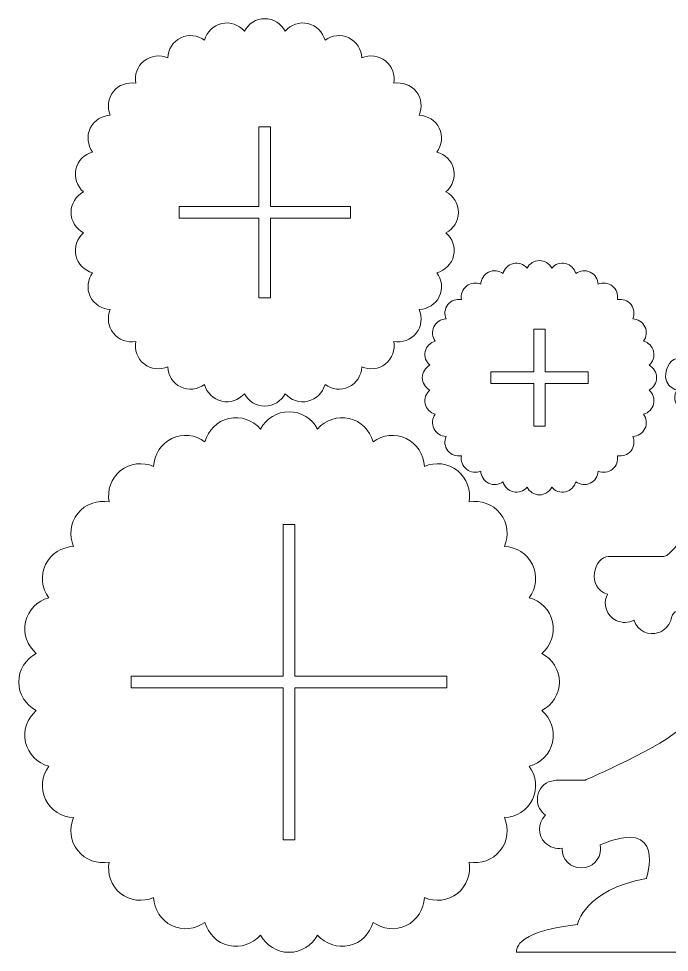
# Model space of a CAD drawing. Header units: millimetres. Extents: x -352 to 355, y -259 to 259.
# Drawn here: x -352 to 9, y -259 to 259 of the extents above; entities that cross this region are included whole.
import ezdxf

# ---------------------------------------------------------------- set-up
doc = ezdxf.new("R2010")
doc.units = ezdxf.units.MM
doc.header["$MEASUREMENT"] = 0
doc.layers.add('Camada 1', color=7, linetype='Continuous')

msp = doc.modelspace()

# ---------------------------------------------------------------- linework, layer by layer
at = {"layer": 'Camada 1', "color": 250, "lineweight": 9}
for points, knots in [([(-107.4883, 151.5594), (-107.4925, 156.4177), (-110.2891, 160.6561), (-114.4398, 162.9158), (-114.4398, 162.9158), (-110.8957, 166.0482), (-109.116, 170.8086), (-110.2015, 175.548), (-110.2015, 175.548), (-111.281, 180.2621), (-114.9219, 183.7615), (-119.4425, 185.0557), (-119.4425, 185.0557), (-116.7203, 188.8901), (-116.0622, 193.8968), (-118.1633, 198.2528), (-118.1633, 198.2528), (-120.2641, 202.6088), (-124.592, 205.2106), (-129.2874, 205.4671), (-129.2874, 205.4671), (-127.4861, 209.8108), (-127.9577, 214.8385), (-130.9748, 218.6181), (-130.9748, 218.6181), (-133.9919, 222.3978), (-138.7902, 223.972), (-143.425, 223.1775), (-143.425, 223.1775), (-142.6348, 227.8131), (-144.2125, 232.61), (-147.9945, 235.6239), (-147.9945, 235.6239), (-151.7766, 238.6379), (-156.8047, 239.1055), (-161.1468, 237.3003), (-161.1468, 237.3003), (-161.4072, 241.9955), (-164.0124, 246.3213), (-168.37, 248.4185), (-168.37, 248.4185), (-172.7275, 250.5158), (-177.7335, 249.8533), (-181.5653, 247.1277), (-181.5653, 247.1277), (-182.8635, 251.6474), (-186.3655, 255.2854), (-191.0803, 256.3609), (-191.0803, 256.3609), (-195.7952, 257.4365), (-200.5287, 255.6771), (-203.6583, 252.1674), (-203.6583, 252.1674), (-205.9291, 256.2852), (-210.1524, 259.0533), (-214.9883, 259.0533), (-214.9883, 259.0533), (-219.8242, 259.0533), (-224.0474, 256.2852), (-226.3182, 252.1674), (-226.3182, 252.1674), (-229.4479, 255.6771), (-234.1813, 257.4365), (-238.8962, 256.3609), (-238.8962, 256.3609), (-243.611, 255.2854), (-247.113, 251.6474), (-248.4112, 247.1277), (-248.4112, 247.1277), (-252.243, 249.8533), (-257.249, 250.5158), (-261.6066, 248.4185), (-261.6066, 248.4185), (-265.9642, 246.3213), (-268.5693, 241.9955), (-268.8298, 237.3003), (-268.8298, 237.3003), (-273.1718, 239.1055), (-278.1999, 238.6379), (-281.982, 235.6239), (-281.982, 235.6239), (-285.7641, 232.61), (-287.3418, 227.8131), (-286.5516, 223.1775), (-286.5516, 223.1775), (-291.1863, 223.972), (-295.9847, 222.3978), (-299.0017, 218.6181), (-299.0017, 218.6181), (-302.0188, 214.8385), (-302.4904, 209.8108), (-300.6892, 205.4671), (-300.6892, 205.4671), (-305.3845, 205.2106), (-309.7123, 202.6088), (-311.8133, 198.2528), (-311.8133, 198.2528), (-313.9143, 193.8968), (-313.2562, 188.8901), (-310.5341, 185.0557), (-310.5341, 185.0557), (-315.0546, 183.7615), (-318.6955, 180.2621), (-319.7751, 175.548), (-319.7751, 175.548), (-320.8604, 170.8086), (-319.0809, 166.0482), (-315.5367, 162.9158), (-315.5367, 162.9158), (-319.6875, 160.6561), (-322.484, 156.4177), (-322.4882, 151.5594), (-322.4882, 151.5594), (-322.4882, 151.5594), (-322.4881, 151.5473), (-322.4881, 151.5473), (-322.4881, 151.5473), (-322.4839, 146.689), (-319.6873, 142.4506), (-315.5366, 140.1908), (-315.5366, 140.1908), (-319.0807, 137.0585), (-320.8604, 132.298), (-319.7749, 127.5586), (-319.7749, 127.5586), (-318.6954, 122.8445), (-315.0545, 119.3452), (-310.5339, 118.0509), (-310.5339, 118.0509), (-313.2561, 114.2166), (-313.9142, 109.2099), (-311.8131, 104.8539), (-311.8131, 104.8539), (-309.7123, 100.4979), (-305.3844, 97.896), (-300.689, 97.6396), (-300.689, 97.6396), (-302.4903, 93.2959), (-302.0187, 88.2681), (-299.0016, 84.4886), (-299.0016, 84.4886), (-295.9845, 80.709), (-291.1862, 79.1347), (-286.5514, 79.9291), (-286.5514, 79.9291), (-287.3416, 75.2936), (-285.7639, 70.4967), (-281.9819, 67.4828), (-281.9819, 67.4828), (-278.1998, 64.4688), (-273.1717, 64.0012), (-268.8296, 65.8064), (-268.8296, 65.8064), (-268.5692, 61.1112), (-265.964, 56.7854), (-261.6064, 54.6882), (-261.6064, 54.6882), (-257.2489, 52.5909), (-252.2429, 53.2533), (-248.4111, 55.979), (-248.4111, 55.979), (-247.1129, 51.4593), (-243.6109, 47.8213), (-238.8961, 46.7458), (-238.8961, 46.7458), (-234.1812, 45.6702), (-229.4477, 47.4295), (-226.3181, 50.9393), (-226.3181, 50.9393), (-224.0473, 46.8215), (-219.824, 44.0534), (-214.9881, 44.0534), (-214.9881, 44.0534), (-210.1522, 44.0534), (-205.929, 46.8215), (-203.6582, 50.9393), (-203.6582, 50.9393), (-200.5285, 47.4295), (-195.7951, 45.6702), (-191.0802, 46.7458), (-191.0802, 46.7458), (-186.3654, 47.8213), (-182.8634, 51.4593), (-181.5652, 55.979), (-181.5652, 55.979), (-177.7334, 53.2533), (-172.7274, 52.5909), (-168.3698, 54.6882), (-168.3698, 54.6882), (-164.0122, 56.7854), (-161.4071, 61.1112), (-161.1466, 65.8064), (-161.1466, 65.8064), (-156.8046, 64.0012), (-151.7765, 64.4688), (-147.9944, 67.4828), (-147.9944, 67.4828), (-144.2123, 70.4967), (-142.6346, 75.2936), (-143.4248, 79.9291), (-143.4248, 79.9291), (-138.7901, 79.1347), (-133.9917, 80.709), (-130.9747, 84.4886), (-130.9747, 84.4886), (-127.9576, 88.2681), (-127.486, 93.2959), (-129.2872, 97.6396), (-129.2872, 97.6396), (-124.5919, 97.896), (-120.2641, 100.4979), (-118.1631, 104.8539), (-118.1631, 104.8539), (-116.0621, 109.2099), (-116.7202, 114.2166), (-119.4423, 118.0509), (-119.4423, 118.0509), (-114.9218, 119.3452), (-111.2809, 122.8445), (-110.2013, 127.5586), (-110.2013, 127.5586), (-109.116, 132.298), (-110.8955, 137.0585), (-114.4397, 140.1908), (-114.4397, 140.1908), (-110.2889, 142.4506), (-107.4924, 146.689), (-107.4882, 151.5473), (-107.4882, 151.5473), (-107.4882, 151.5473), (-107.4883, 151.5594), (-107.4883, 151.5594)], [0, 0, 0, 0, 0.01694915, 0.01694915, 0.01694915, 0.01694915, 0.03389831, 0.03389831, 0.03389831, 0.03389831, 0.05084746, 0.05084746, 0.05084746, 0.05084746, 0.06779661, 0.06779661, 0.06779661, 0.06779661, 0.08474576, 0.08474576, 0.08474576, 0.08474576, 0.10169492, 0.10169492, 0.10169492, 0.10169492, 0.11864407, 0.11864407, 0.11864407, 0.11864407, 0.13559322, 0.13559322, 0.13559322, 0.13559322, 0.15254237, 0.15254237, 0.15254237, 0.15254237, 0.16949153, 0.16949153, 0.16949153, 0.16949153, 0.18644068, 0.18644068, 0.18644068, 0.18644068, 0.20338983, 0.20338983, 0.20338983, 0.20338983, 0.22033898, 0.22033898, 0.22033898, 0.22033898, 0.23728814, 0.23728814, 0.23728814, 0.23728814, 0.25423729, 0.25423729, 0.25423729, 0.25423729, 0.27118644, 0.27118644, 0.27118644, 0.27118644, 0.28813559, 0.28813559, 0.28813559, 0.28813559, 0.30508475, 0.30508475, 0.30508475, 0.30508475, 0.3220339, 0.3220339, 0.3220339, 0.3220339, 0.33898305, 0.33898305, 0.33898305, 0.33898305, 0.3559322, 0.3559322, 0.3559322, 0.3559322, 0.37288136, 0.37288136, 0.37288136, 0.37288136, 0.38983051, 0.38983051, 0.38983051, 0.38983051, 0.40677966, 0.40677966, 0.40677966, 0.40677966, 0.42372881, 0.42372881, 0.42372881, 0.42372881, 0.44067797, 0.44067797, 0.44067797, 0.44067797, 0.45762712, 0.45762712, 0.45762712, 0.45762712, 0.47457627, 0.47457627, 0.47457627, 0.47457627, 0.49152542, 0.49152542, 0.49152542, 0.49152542, 0.50847458, 0.50847458, 0.50847458, 0.50847458, 0.52542373, 0.52542373, 0.52542373, 0.52542373, 0.54237288, 0.54237288, 0.54237288, 0.54237288, 0.55932203, 0.55932203, 0.55932203, 0.55932203, 0.57627119, 0.57627119, 0.57627119, 0.57627119, 0.59322034, 0.59322034, 0.59322034, 0.59322034, 0.61016949, 0.61016949, 0.61016949, 0.61016949, 0.62711864, 0.62711864, 0.62711864, 0.62711864, 0.6440678, 0.6440678, 0.6440678, 0.6440678, 0.66101695, 0.66101695, 0.66101695, 0.66101695, 0.6779661, 0.6779661, 0.6779661, 0.6779661, 0.69491525, 0.69491525, 0.69491525, 0.69491525, 0.71186441, 0.71186441, 0.71186441, 0.71186441, 0.72881356, 0.72881356, 0.72881356, 0.72881356, 0.74576271, 0.74576271, 0.74576271, 0.74576271, 0.76271186, 0.76271186, 0.76271186, 0.76271186, 0.77966102, 0.77966102, 0.77966102, 0.77966102, 0.79661017, 0.79661017, 0.79661017, 0.79661017, 0.81355932, 0.81355932, 0.81355932, 0.81355932, 0.83050847, 0.83050847, 0.83050847, 0.83050847, 0.84745763, 0.84745763, 0.84745763, 0.84745763, 0.86440678, 0.86440678, 0.86440678, 0.86440678, 0.88135593, 0.88135593, 0.88135593, 0.88135593, 0.89830508, 0.89830508, 0.89830508, 0.89830508, 0.91525424, 0.91525424, 0.91525424, 0.91525424, 0.93220339, 0.93220339, 0.93220339, 0.93220339, 0.94915254, 0.94915254, 0.94915254, 0.94915254, 0.96610169, 0.96610169, 0.96610169, 0.96610169, 1, 1, 1, 1]), ([(-262.4882, 154.7536), (-262.4882, 154.7536), (-218.1882, 154.7536), (-218.1882, 154.7536), (-218.1882, 154.7536), (-218.1882, 154.7536), (-218.1882, 199.0561), (-218.1882, 199.0561), (-218.1882, 199.0561), (-218.1882, 199.0561), (-211.7882, 199.0561), (-211.7882, 199.0561), (-211.7882, 199.0561), (-211.7882, 199.0561), (-211.7882, 154.7536), (-211.7882, 154.7536), (-211.7882, 154.7536), (-211.7882, 154.7536), (-167.4882, 154.7536), (-167.4882, 154.7536), (-167.4882, 154.7536), (-167.4882, 154.7536), (-167.4882, 148.3532), (-167.4882, 148.3532), (-167.4882, 148.3532), (-167.4882, 148.3532), (-211.7882, 148.3532), (-211.7882, 148.3532), (-211.7882, 148.3532), (-211.7882, 148.3532), (-211.7882, 104.0507), (-211.7882, 104.0507), (-211.7882, 104.0507), (-211.7882, 104.0507), (-218.1882, 104.0507), (-218.1882, 104.0507), (-218.1882, 104.0507), (-218.1882, 104.0507), (-218.1882, 148.3532), (-218.1882, 148.3532), (-218.1882, 148.3532), (-218.1882, 148.3532), (-262.4882, 148.3532), (-262.4882, 148.3532), (-262.4882, 148.3532), (-262.4882, 148.3532), (-262.4882, 154.7536), (-262.4882, 154.7536)], [0, 0, 0, 0, 0.07692308, 0.07692308, 0.07692308, 0.07692308, 0.15384615, 0.15384615, 0.15384615, 0.15384615, 0.23076923, 0.23076923, 0.23076923, 0.23076923, 0.30769231, 0.30769231, 0.30769231, 0.30769231, 0.38461538, 0.38461538, 0.38461538, 0.38461538, 0.46153846, 0.46153846, 0.46153846, 0.46153846, 0.53846154, 0.53846154, 0.53846154, 0.53846154, 0.61538462, 0.61538462, 0.61538462, 0.61538462, 0.69230769, 0.69230769, 0.69230769, 0.69230769, 0.76923077, 0.76923077, 0.76923077, 0.76923077, 0.84615385, 0.84615385, 0.84615385, 0.84615385, 1, 1, 1, 1]), ([(44.6738, 138.751), (38.5417, 133.3972), (40.7883, 129.9384), (40.7883, 129.9384), (40.7883, 129.9384), (48.6624, 117.1431), (27.2809, 70.2082), (27.006, 70.2082), (27.006, 70.2082), (27.006, 70.2082), (20.7857, 70.2082), (20.7857, 70.2082), (20.7857, 70.2082), (20.7857, 70.2082), (13.1056, 70.2082), (13.1056, 70.2082), (13.1056, 70.2082), (9.9585, 70.2082), (6.2226, 62.9095), (7.6996, 58.6036), (7.6996, 58.6036), (8.6757, 55.7575), (10.9331, 53.7235), (13.5795, 52.9484), (13.5795, 52.9484), (13.5091, 52.8213), (13.4414, 52.692), (13.377, 52.5601), (13.377, 52.5601), (11.2811, 48.2763), (13.1292, 43.068), (17.5047, 40.9274), (17.5047, 40.9274), (20.2074, 39.6051), (23.242, 39.7631), (25.6613, 41.0862), (25.6613, 41.0862), (25.7013, 40.9466), (25.7451, 40.8074), (25.7927, 40.6685), (25.7927, 40.6685), (27.3399, 36.1574), (32.3294, 33.7814), (36.9371, 35.3617), (36.9371, 35.3617), (37.1528, 35.4357), (37.3637, 35.517), (37.5699, 35.6053), (37.5699, 35.6053), (44.0052, 9.4717), (13.1506, -39.3995), (6.506, -39.3995), (6.506, -39.3995), (6.506, -39.3995), (-24.4051, -39.3995), (-24.4051, -39.3995), (-24.4051, -39.3995), (-32.0737, -39.3995), (-37.0826, -56.702), (-24.7744, -60.3073), (-24.7744, -60.3073), (-24.8597, -60.4612), (-24.9416, -60.6179), (-25.0197, -60.7776), (-25.0197, -60.7776), (-27.5585, -65.9669), (-25.3198, -72.2759), (-20.0195, -74.869), (-20.0195, -74.869), (-16.7456, -76.4707), (-13.0697, -76.2794), (-10.139, -74.6766), (-10.139, -74.6766), (-10.0905, -74.8457), (-10.0375, -75.0144), (-9.9798, -75.1826), (-9.9798, -75.1826), (-8.1056, -80.6472), (-2.0616, -83.5253), (3.52, -81.611), (3.52, -81.611), (6.7955, -80.4875), (9.183, -77.963), (10.2186, -74.9645), (10.2186, -74.9645), (13.6557, -54.3253), (46.487, -99.7892), (16.3299, -134.0871), (16.3299, -134.0871), (7.5264, -144.0993), (-37.1102, -163.4319), (-37.1102, -163.4319), (-37.1102, -163.4319), (-37.1102, -163.4319), (-37.1102, -163.4319), (-37.1102, -163.4319), (-37.1102, -163.4319), (-37.1102, -163.4319), (-53.2736, -163.4319), (-53.2736, -163.4319), (-53.2736, -163.4319), (-53.2736, -163.4319), (-57.6255, -164.3982), (-57.6255, -164.3982), (-57.6255, -164.3982), (-61.2299, -166.0849), (-63.734, -169.8015), (-63.734, -174.116), (-63.734, -174.116), (-63.734, -177.7607), (-61.9467, -180.9785), (-59.2191, -182.9067), (-59.2191, -182.9067), (-59.3497, -183.0246), (-59.478, -183.1463), (-59.6037, -183.272), (-59.6037, -183.272), (-63.6887, -187.357), (-63.6179, -194.051), (-59.4455, -198.2234), (-59.4455, -198.2234), (-56.8683, -200.8006), (-53.3292, -201.8122), (-50.037, -201.2469), (-50.037, -201.2469), (-50.046, -201.4225), (-50.0506, -201.5993), (-50.0506, -201.7771), (-50.0506, -201.7771), (-50.0506, -207.5542), (-45.2672, -212.2375), (-39.3665, -212.2375), (-39.3665, -212.2375), (-33.4658, -212.2374), (-28.6824, -207.5542), (-28.6824, -201.7771), (-28.6824, -201.7771), (-28.6824, -200.9506), (-28.7807, -200.1466), (-28.9658, -199.3754), (-28.9658, -199.3754), (8.2419, -183.5095), (-3.2281, -217.9985), (-3.2384, -218.0419), (-3.2384, -218.0419), (-37.9517, -224.3919), (-41.4613, -243.6526), (-41.4613, -243.6526), (-41.4613, -243.6526), (-78.2913, -247.4626), (-75.2224, -259.0533), (-75.2224, -259.0533), (-75.2224, -259.0533), (-75.2224, -259.0533), (50.806, -259.0533), (50.806, -259.0533), (50.806, -259.0533), (50.806, -259.0533), (50.806, -60.5375), (50.806, -60.5375), (50.806, -60.5375), (50.806, -60.5375), (54.006, -60.5375), (54.006, -60.5375), (54.006, -60.5375), (54.006, -60.5375), (57.206, -60.5375), (57.206, -60.5375), (57.206, -60.5375), (57.206, -60.5375), (57.206, -259.0533), (57.206, -259.0533), (57.206, -259.0533), (57.206, -259.0533), (183.2344, -259.0533), (183.2344, -259.0533), (183.2344, -259.0533), (183.2344, -259.0533), (186.3033, -247.4626), (149.4733, -243.6526), (149.4733, -243.6526), (149.4733, -243.6526), (145.9637, -224.3919), (111.2504, -218.0419), (111.2504, -218.0419), (111.2401, -217.9985), (99.7701, -183.5095), (136.9778, -199.3754), (136.9778, -199.3754), (136.7927, -200.1466), (136.6944, -200.9506), (136.6944, -201.7771), (136.6944, -201.7771), (136.6944, -207.5542), (141.4778, -212.2374), (147.3785, -212.2375), (147.3785, -212.2375), (153.2792, -212.2375), (158.0626, -207.5542), (158.0626, -201.7771), (158.0626, -201.7771), (158.0626, -201.5993), (158.058, -201.4225), (158.049, -201.2469), (158.049, -201.2469), (161.3412, -201.8122), (164.8803, -200.8006), (167.4575, -198.2234), (167.4575, -198.2234), (171.6299, -194.051), (171.7007, -187.357), (167.6157, -183.272), (167.6157, -183.272), (167.49, -183.1463), (167.3617, -183.0246), (167.2311, -182.9067), (167.2311, -182.9067), (169.9587, -180.9785), (171.746, -177.7607), (171.746, -174.116), (171.746, -174.116), (171.746, -169.8015), (169.2419, -166.0849), (165.6375, -164.3982), (165.6375, -164.3982), (165.6375, -164.3982), (161.2856, -163.4319), (161.2856, -163.4319), (161.2856, -163.4319), (161.2856, -163.4319), (145.1222, -163.4319), (145.1222, -163.4319), (145.1222, -163.4319), (145.1222, -163.4319), (145.1222, -163.4319), (145.1222, -163.4319), (145.1222, -163.4319), (145.1222, -163.4319), (100.4856, -144.0993), (91.6821, -134.0871), (91.6821, -134.0871), (61.525, -99.7892), (94.3563, -54.3253), (97.7934, -74.9645), (97.7934, -74.9645), (98.829, -77.963), (101.2165, -80.4875), (104.492, -81.611), (104.492, -81.611), (110.0736, -83.5253), (116.1176, -80.6472), (117.9918, -75.1826), (117.9918, -75.1826), (118.0495, -75.0144), (118.1025, -74.8457), (118.151, -74.6766), (118.151, -74.6766), (121.0817, -76.2794), (124.7576, -76.4707), (128.0315, -74.869), (128.0315, -74.869), (133.3318, -72.2759), (135.5705, -65.9669), (133.0317, -60.7776), (133.0317, -60.7776), (132.9536, -60.6179), (132.8717, -60.4612), (132.7864, -60.3073), (132.7864, -60.3073), (145.0946, -56.702), (140.0857, -39.3995), (132.4171, -39.3995), (132.4171, -39.3995), (132.4171, -39.3995), (101.506, -39.3995), (101.506, -39.3995), (101.506, -39.3995), (94.8614, -39.3995), (64.0068, 9.4717), (70.4421, 35.6053), (70.4421, 35.6053), (70.6483, 35.517), (70.8592, 35.4357), (71.0749, 35.3617), (71.0749, 35.3617), (75.6826, 33.7814), (80.6721, 36.1574), (82.2193, 40.6685), (82.2193, 40.6685), (82.2669, 40.8074), (82.3107, 40.9466), (82.3507, 41.0862), (82.3507, 41.0862), (84.77, 39.7631), (87.8046, 39.6051), (90.5073, 40.9274), (90.5073, 40.9274), (94.8828, 43.068), (96.7309, 48.2763), (94.635, 52.5601), (94.635, 52.5601), (94.5706, 52.692), (94.5029, 52.8213), (94.4325, 52.9484), (94.4325, 52.9484), (97.0789, 53.7235), (99.3363, 55.7575), (100.3124, 58.6036), (100.3124, 58.6036), (101.7894, 62.9095), (98.0535, 70.2082), (94.9064, 70.2082), (94.9064, 70.2082), (94.9064, 70.2082), (87.2263, 70.2082), (87.2263, 70.2082), (87.2263, 70.2082), (87.2263, 70.2082), (81.006, 70.2082), (81.006, 70.2082), (81.006, 70.2082), (80.7311, 70.2082), (59.3496, 117.1431), (67.2237, 129.9384), (67.2237, 129.9384), (67.2237, 129.9384), (69.4703, 133.3972), (63.3382, 138.751), (63.3382, 138.751), (65.2856, 137.8783), (68.4659, 138.7136), (71.1659, 140.9791), (71.1659, 140.9791), (73.8315, 143.2159), (75.2055, 146.156), (74.7382, 148.2217), (74.7382, 148.2217), (76.8079, 148.6714), (78.8916, 151.1589), (79.7923, 154.52), (79.7923, 154.52), (80.6928, 157.8812), (80.132, 161.0776), (78.5643, 162.5017), (78.5643, 162.5017), (80.0018, 164.0572), (80.2821, 167.29), (79.0919, 170.5599), (79.0919, 170.5599), (77.9017, 173.8298), (75.6089, 176.1265), (73.5078, 176.3939), (73.5078, 176.3939), (73.7932, 178.4925), (72.1685, 181.3014), (69.3181, 183.2973), (69.3181, 183.2973), (66.4676, 185.2933), (63.2721, 185.8596), (61.3977, 184.8734), (61.3977, 184.8734), (60.4278, 186.7562), (57.4857, 188.1252), (54.006, 188.1252), (54.006, 188.1252), (50.5263, 188.1252), (47.5842, 186.7562), (46.6143, 184.8734), (46.6143, 184.8734), (44.7399, 185.8596), (41.5444, 185.2933), (38.6939, 183.2973), (38.6939, 183.2973), (35.8435, 181.3014), (34.2188, 178.4925), (34.5042, 176.3939), (34.5042, 176.3939), (32.4031, 176.1265), (30.1103, 173.8298), (28.9201, 170.5599), (28.9201, 170.5599), (27.7299, 167.29), (28.0102, 164.0572), (29.4477, 162.5017), (29.4477, 162.5017), (27.88, 161.0776), (27.3192, 157.8812), (28.2197, 154.52), (28.2197, 154.52), (29.1204, 151.1589), (31.2041, 148.6714), (33.2738, 148.2217), (33.2738, 148.2217), (32.8065, 146.156), (34.1805, 143.2159), (36.8461, 140.9791), (36.8461, 140.9791), (39.5461, 138.7136), (42.7264, 137.8783), (44.6738, 138.751)], [0, 0, 0, 0, 0.00990099, 0.00990099, 0.00990099, 0.00990099, 0.01980198, 0.01980198, 0.01980198, 0.01980198, 0.02970297, 0.02970297, 0.02970297, 0.02970297, 0.03960396, 0.03960396, 0.03960396, 0.03960396, 0.04950495, 0.04950495, 0.04950495, 0.04950495, 0.05940594, 0.05940594, 0.05940594, 0.05940594, 0.06930693, 0.06930693, 0.06930693, 0.06930693, 0.07920792, 0.07920792, 0.07920792, 0.07920792, 0.08910891, 0.08910891, 0.08910891, 0.08910891, 0.0990099, 0.0990099, 0.0990099, 0.0990099, 0.10891089, 0.10891089, 0.10891089, 0.10891089, 0.11881188, 0.11881188, 0.11881188, 0.11881188, 0.12871287, 0.12871287, 0.12871287, 0.12871287, 0.13861386, 0.13861386, 0.13861386, 0.13861386, 0.14851485, 0.14851485, 0.14851485, 0.14851485, 0.15841584, 0.15841584, 0.15841584, 0.15841584, 0.16831683, 0.16831683, 0.16831683, 0.16831683, 0.17821782, 0.17821782, 0.17821782, 0.17821782, 0.18811881, 0.18811881, 0.18811881, 0.18811881, 0.1980198, 0.1980198, 0.1980198, 0.1980198, 0.20792079, 0.20792079, 0.20792079, 0.20792079, 0.21782178, 0.21782178, 0.21782178, 0.21782178, 0.22772277, 0.22772277, 0.22772277, 0.22772277, 0.23762376, 0.23762376, 0.23762376, 0.23762376, 0.24752475, 0.24752475, 0.24752475, 0.24752475, 0.25742574, 0.25742574, 0.25742574, 0.25742574, 0.26732673, 0.26732673, 0.26732673, 0.26732673, 0.27722772, 0.27722772, 0.27722772, 0.27722772, 0.28712871, 0.28712871, 0.28712871, 0.28712871, 0.2970297, 0.2970297, 0.2970297, 0.2970297, 0.30693069, 0.30693069, 0.30693069, 0.30693069, 0.31683168, 0.31683168, 0.31683168, 0.31683168, 0.32673267, 0.32673267, 0.32673267, 0.32673267, 0.33663366, 0.33663366, 0.33663366, 0.33663366, 0.34653465, 0.34653465, 0.34653465, 0.34653465, 0.35643564, 0.35643564, 0.35643564, 0.35643564, 0.36633663, 0.36633663, 0.36633663, 0.36633663, 0.37623762, 0.37623762, 0.37623762, 0.37623762, 0.38613861, 0.38613861, 0.38613861, 0.38613861, 0.3960396, 0.3960396, 0.3960396, 0.3960396, 0.40594059, 0.40594059, 0.40594059, 0.40594059, 0.41584158, 0.41584158, 0.41584158, 0.41584158, 0.42574257, 0.42574257, 0.42574257, 0.42574257, 0.43564356, 0.43564356, 0.43564356, 0.43564356, 0.44554455, 0.44554455, 0.44554455, 0.44554455, 0.45544554, 0.45544554, 0.45544554, 0.45544554, 0.46534653, 0.46534653, 0.46534653, 0.46534653, 0.47524752, 0.47524752, 0.47524752, 0.47524752, 0.48514851, 0.48514851, 0.48514851, 0.48514851, 0.4950495, 0.4950495, 0.4950495, 0.4950495, 0.5049505, 0.5049505, 0.5049505, 0.5049505, 0.51485149, 0.51485149, 0.51485149, 0.51485149, 0.52475248, 0.52475248, 0.52475248, 0.52475248, 0.53465347, 0.53465347, 0.53465347, 0.53465347, 0.54455446, 0.54455446, 0.54455446, 0.54455446, 0.55445545, 0.55445545, 0.55445545, 0.55445545, 0.56435644, 0.56435644, 0.56435644, 0.56435644, 0.57425743, 0.57425743, 0.57425743, 0.57425743, 0.58415842, 0.58415842, 0.58415842, 0.58415842, 0.59405941, 0.59405941, 0.59405941, 0.59405941, 0.6039604, 0.6039604, 0.6039604, 0.6039604, 0.61386139, 0.61386139, 0.61386139, 0.61386139, 0.62376238, 0.62376238, 0.62376238, 0.62376238, 0.63366337, 0.63366337, 0.63366337, 0.63366337, 0.64356436, 0.64356436, 0.64356436, 0.64356436, 0.65346535, 0.65346535, 0.65346535, 0.65346535, 0.66336634, 0.66336634, 0.66336634, 0.66336634, 0.67326733, 0.67326733, 0.67326733, 0.67326733, 0.68316832, 0.68316832, 0.68316832, 0.68316832, 0.69306931, 0.69306931, 0.69306931, 0.69306931, 0.7029703, 0.7029703, 0.7029703, 0.7029703, 0.71287129, 0.71287129, 0.71287129, 0.71287129, 0.72277228, 0.72277228, 0.72277228, 0.72277228, 0.73267327, 0.73267327, 0.73267327, 0.73267327, 0.74257426, 0.74257426, 0.74257426, 0.74257426, 0.75247525, 0.75247525, 0.75247525, 0.75247525, 0.76237624, 0.76237624, 0.76237624, 0.76237624, 0.77227723, 0.77227723, 0.77227723, 0.77227723, 0.78217822, 0.78217822, 0.78217822, 0.78217822, 0.79207921, 0.79207921, 0.79207921, 0.79207921, 0.8019802, 0.8019802, 0.8019802, 0.8019802, 0.81188119, 0.81188119, 0.81188119, 0.81188119, 0.82178218, 0.82178218, 0.82178218, 0.82178218, 0.83168317, 0.83168317, 0.83168317, 0.83168317, 0.84158416, 0.84158416, 0.84158416, 0.84158416, 0.85148515, 0.85148515, 0.85148515, 0.85148515, 0.86138614, 0.86138614, 0.86138614, 0.86138614, 0.87128713, 0.87128713, 0.87128713, 0.87128713, 0.88118812, 0.88118812, 0.88118812, 0.88118812, 0.89108911, 0.89108911, 0.89108911, 0.89108911, 0.9009901, 0.9009901, 0.9009901, 0.9009901, 0.91089109, 0.91089109, 0.91089109, 0.91089109, 0.92079208, 0.92079208, 0.92079208, 0.92079208, 0.93069307, 0.93069307, 0.93069307, 0.93069307, 0.94059406, 0.94059406, 0.94059406, 0.94059406, 0.95049505, 0.95049505, 0.95049505, 0.95049505, 0.96039604, 0.96039604, 0.96039604, 0.96039604, 0.97029703, 0.97029703, 0.97029703, 0.97029703, 0.98019802, 0.98019802, 0.98019802, 0.98019802, 1, 1, 1, 1]), ([(2.4116, 59.8372), (2.4091, 62.7748), (0.7182, 65.3375), (-1.7916, 66.7039), (-1.7916, 66.7039), (0.3513, 68.5978), (1.4274, 71.4763), (0.7711, 74.342), (0.7711, 74.342), (0.1184, 77.1924), (-2.0831, 79.3082), (-4.8165, 80.0908), (-4.8165, 80.0908), (-3.1706, 82.4093), (-2.7726, 85.4365), (-4.043, 88.0704), (-4.043, 88.0704), (-5.3133, 90.7043), (-7.9301, 92.2775), (-10.7692, 92.4325), (-10.7692, 92.4325), (-9.6801, 95.0589), (-9.9652, 98.099), (-11.7895, 100.3843), (-11.7895, 100.3843), (-13.6138, 102.6696), (-16.5151, 103.6215), (-19.3174, 103.1412), (-19.3174, 103.1412), (-18.8397, 105.9441), (-19.7936, 108.8445), (-22.0805, 110.6669), (-22.0805, 110.6669), (-24.3673, 112.4893), (-27.4076, 112.772), (-30.0329, 111.6805), (-30.0329, 111.6805), (-30.1905, 114.5195), (-31.7656, 117.135), (-34.4005, 118.4032), (-34.4005, 118.4032), (-37.0353, 119.6713), (-40.0622, 119.2707), (-42.3791, 117.6227), (-42.3791, 117.6227), (-43.164, 120.3554), (-45.2815, 122.5552), (-48.1323, 123.2055), (-48.1323, 123.2055), (-50.9832, 123.8558), (-53.8452, 122.792), (-55.7376, 120.6699), (-55.7376, 120.6699), (-57.1106, 123.1598), (-59.6642, 124.8335), (-62.5883, 124.8335), (-62.5883, 124.8335), (-65.5122, 124.8335), (-68.0659, 123.1598), (-69.4389, 120.6699), (-69.4389, 120.6699), (-71.3312, 122.792), (-74.1933, 123.8558), (-77.0442, 123.2055), (-77.0442, 123.2055), (-79.895, 122.5552), (-82.0125, 120.3554), (-82.7975, 117.6227), (-82.7975, 117.6227), (-85.1143, 119.2707), (-88.1412, 119.6713), (-90.776, 118.4032), (-90.776, 118.4032), (-93.4108, 117.135), (-94.986, 114.5195), (-95.1435, 111.6805), (-95.1435, 111.6805), (-97.7689, 112.772), (-100.8092, 112.4893), (-103.096, 110.6669), (-103.096, 110.6669), (-105.3828, 108.8445), (-106.3368, 105.9441), (-105.859, 103.1412), (-105.859, 103.1412), (-108.6614, 103.6215), (-111.5627, 102.6696), (-113.387, 100.3843), (-113.387, 100.3843), (-115.2113, 98.099), (-115.4964, 95.0589), (-114.4073, 92.4325), (-114.4073, 92.4325), (-117.2463, 92.2775), (-119.8632, 90.7043), (-121.1335, 88.0704), (-121.1335, 88.0704), (-122.4039, 85.4365), (-122.006, 82.4093), (-120.36, 80.0908), (-120.36, 80.0908), (-123.0934, 79.3082), (-125.2948, 77.1924), (-125.9476, 74.342), (-125.9476, 74.342), (-126.6039, 71.4763), (-125.5278, 68.5978), (-123.3849, 66.7039), (-123.3849, 66.7039), (-125.8946, 65.3375), (-127.5856, 62.7748), (-127.5881, 59.8372), (-127.5881, 59.8372), (-127.5881, 59.8372), (-127.588, 59.8298), (-127.588, 59.8298), (-127.588, 59.8298), (-127.5855, 56.8923), (-125.8946, 54.3296), (-123.3848, 52.9632), (-123.3848, 52.9632), (-125.5277, 51.0693), (-126.6038, 48.1908), (-125.9475, 45.3252), (-125.9475, 45.3252), (-125.2948, 42.4747), (-123.0933, 40.3589), (-120.3599, 39.5763), (-120.3599, 39.5763), (-122.0058, 37.2578), (-122.4038, 34.2305), (-121.1334, 31.5967), (-121.1334, 31.5967), (-119.8631, 28.9628), (-117.2463, 27.3896), (-114.4072, 27.2345), (-114.4072, 27.2345), (-115.4963, 24.6082), (-115.2112, 21.5681), (-113.3869, 19.2828), (-113.3869, 19.2828), (-111.5626, 16.9974), (-108.6613, 16.0456), (-105.859, 16.5259), (-105.859, 16.5259), (-106.3367, 13.723), (-105.3828, 10.8226), (-103.0959, 9.0002), (-103.0959, 9.0002), (-100.8091, 7.1778), (-97.7688, 6.8951), (-95.1435, 7.9866), (-95.1435, 7.9866), (-94.9859, 5.1476), (-93.4108, 2.532), (-90.7759, 1.2639), (-90.7759, 1.2639), (-88.1411, -0.0042), (-85.1142, 0.3964), (-82.7973, 2.0444), (-82.7973, 2.0444), (-82.0124, -0.6884), (-79.8949, -2.8881), (-77.0441, -3.5384), (-77.0441, -3.5384), (-74.1932, -4.1888), (-71.3312, -3.125), (-69.4388, -1.0028), (-69.4388, -1.0028), (-68.0658, -3.4927), (-65.5122, -5.1664), (-62.5881, -5.1664), (-62.5881, -5.1664), (-59.6642, -5.1664), (-57.1105, -3.4927), (-55.7375, -1.0028), (-55.7375, -1.0028), (-53.8452, -3.125), (-50.9831, -4.1888), (-48.1322, -3.5384), (-48.1322, -3.5384), (-45.2814, -2.8881), (-43.1639, -0.6884), (-42.3789, 2.0444), (-42.3789, 2.0444), (-40.0621, 0.3964), (-37.0352, -0.0042), (-34.4004, 1.2639), (-34.4004, 1.2639), (-31.7656, 2.532), (-30.1904, 5.1476), (-30.0329, 7.9866), (-30.0329, 7.9866), (-27.4075, 6.8951), (-24.3672, 7.1778), (-22.0804, 9.0002), (-22.0804, 9.0002), (-19.7936, 10.8226), (-18.8396, 13.723), (-19.3174, 16.5259), (-19.3174, 16.5259), (-16.515, 16.0456), (-13.6137, 16.9974), (-11.7894, 19.2828), (-11.7894, 19.2828), (-9.9651, 21.5681), (-9.68, 24.6082), (-10.7691, 27.2345), (-10.7691, 27.2345), (-7.9301, 27.3896), (-5.3132, 28.9628), (-4.0429, 31.5967), (-4.0429, 31.5967), (-2.7725, 34.2305), (-3.1704, 37.2578), (-4.8164, 39.5763), (-4.8164, 39.5763), (-2.083, 40.3589), (0.1184, 42.4747), (0.7712, 45.3252), (0.7712, 45.3252), (1.4275, 48.1908), (0.3514, 51.0693), (-1.7915, 52.9632), (-1.7915, 52.9632), (0.7182, 54.3296), (2.4092, 56.8923), (2.4117, 59.8298), (2.4117, 59.8298), (2.4117, 59.8298), (2.4116, 59.8372), (2.4116, 59.8372)], [0, 0, 0, 0, 0.01694915, 0.01694915, 0.01694915, 0.01694915, 0.03389831, 0.03389831, 0.03389831, 0.03389831, 0.05084746, 0.05084746, 0.05084746, 0.05084746, 0.06779661, 0.06779661, 0.06779661, 0.06779661, 0.08474576, 0.08474576, 0.08474576, 0.08474576, 0.10169492, 0.10169492, 0.10169492, 0.10169492, 0.11864407, 0.11864407, 0.11864407, 0.11864407, 0.13559322, 0.13559322, 0.13559322, 0.13559322, 0.15254237, 0.15254237, 0.15254237, 0.15254237, 0.16949153, 0.16949153, 0.16949153, 0.16949153, 0.18644068, 0.18644068, 0.18644068, 0.18644068, 0.20338983, 0.20338983, 0.20338983, 0.20338983, 0.22033898, 0.22033898, 0.22033898, 0.22033898, 0.23728814, 0.23728814, 0.23728814, 0.23728814, 0.25423729, 0.25423729, 0.25423729, 0.25423729, 0.27118644, 0.27118644, 0.27118644, 0.27118644, 0.28813559, 0.28813559, 0.28813559, 0.28813559, 0.30508475, 0.30508475, 0.30508475, 0.30508475, 0.3220339, 0.3220339, 0.3220339, 0.3220339, 0.33898305, 0.33898305, 0.33898305, 0.33898305, 0.3559322, 0.3559322, 0.3559322, 0.3559322, 0.37288136, 0.37288136, 0.37288136, 0.37288136, 0.38983051, 0.38983051, 0.38983051, 0.38983051, 0.40677966, 0.40677966, 0.40677966, 0.40677966, 0.42372881, 0.42372881, 0.42372881, 0.42372881, 0.44067797, 0.44067797, 0.44067797, 0.44067797, 0.45762712, 0.45762712, 0.45762712, 0.45762712, 0.47457627, 0.47457627, 0.47457627, 0.47457627, 0.49152542, 0.49152542, 0.49152542, 0.49152542, 0.50847458, 0.50847458, 0.50847458, 0.50847458, 0.52542373, 0.52542373, 0.52542373, 0.52542373, 0.54237288, 0.54237288, 0.54237288, 0.54237288, 0.55932203, 0.55932203, 0.55932203, 0.55932203, 0.57627119, 0.57627119, 0.57627119, 0.57627119, 0.59322034, 0.59322034, 0.59322034, 0.59322034, 0.61016949, 0.61016949, 0.61016949, 0.61016949, 0.62711864, 0.62711864, 0.62711864, 0.62711864, 0.6440678, 0.6440678, 0.6440678, 0.6440678, 0.66101695, 0.66101695, 0.66101695, 0.66101695, 0.6779661, 0.6779661, 0.6779661, 0.6779661, 0.69491525, 0.69491525, 0.69491525, 0.69491525, 0.71186441, 0.71186441, 0.71186441, 0.71186441, 0.72881356, 0.72881356, 0.72881356, 0.72881356, 0.74576271, 0.74576271, 0.74576271, 0.74576271, 0.76271186, 0.76271186, 0.76271186, 0.76271186, 0.77966102, 0.77966102, 0.77966102, 0.77966102, 0.79661017, 0.79661017, 0.79661017, 0.79661017, 0.81355932, 0.81355932, 0.81355932, 0.81355932, 0.83050847, 0.83050847, 0.83050847, 0.83050847, 0.84745763, 0.84745763, 0.84745763, 0.84745763, 0.86440678, 0.86440678, 0.86440678, 0.86440678, 0.88135593, 0.88135593, 0.88135593, 0.88135593, 0.89830508, 0.89830508, 0.89830508, 0.89830508, 0.91525424, 0.91525424, 0.91525424, 0.91525424, 0.93220339, 0.93220339, 0.93220339, 0.93220339, 0.94915254, 0.94915254, 0.94915254, 0.94915254, 0.96610169, 0.96610169, 0.96610169, 0.96610169, 1, 1, 1, 1]), ([(-89.5882, 63.0336), (-89.5882, 63.0336), (-65.7882, 63.0336), (-65.7882, 63.0336), (-65.7882, 63.0336), (-65.7882, 63.0336), (-65.7882, 86.8336), (-65.7882, 86.8336), (-65.7882, 86.8336), (-65.7882, 86.8336), (-59.3882, 86.8336), (-59.3882, 86.8336), (-59.3882, 86.8336), (-59.3882, 86.8336), (-59.3882, 63.0336), (-59.3882, 63.0336), (-59.3882, 63.0336), (-59.3882, 63.0336), (-35.5882, 63.0336), (-35.5882, 63.0336), (-35.5882, 63.0336), (-35.5882, 63.0336), (-35.5882, 56.6336), (-35.5882, 56.6336), (-35.5882, 56.6336), (-35.5882, 56.6336), (-59.3882, 56.6336), (-59.3882, 56.6336), (-59.3882, 56.6336), (-59.3882, 56.6336), (-59.3882, 32.8336), (-59.3882, 32.8336), (-59.3882, 32.8336), (-59.3882, 32.8336), (-65.7882, 32.8336), (-65.7882, 32.8336), (-65.7882, 32.8336), (-65.7882, 32.8336), (-65.7882, 56.6336), (-65.7882, 56.6336), (-65.7882, 56.6336), (-65.7882, 56.6336), (-89.5882, 56.6336), (-89.5882, 56.6336), (-89.5882, 56.6336), (-89.5882, 56.6336), (-89.5882, 63.0336), (-89.5882, 63.0336)], [0, 0, 0, 0, 0.07692308, 0.07692308, 0.07692308, 0.07692308, 0.15384615, 0.15384615, 0.15384615, 0.15384615, 0.23076923, 0.23076923, 0.23076923, 0.23076923, 0.30769231, 0.30769231, 0.30769231, 0.30769231, 0.38461538, 0.38461538, 0.38461538, 0.38461538, 0.46153846, 0.46153846, 0.46153846, 0.46153846, 0.53846154, 0.53846154, 0.53846154, 0.53846154, 0.61538462, 0.61538462, 0.61538462, 0.61538462, 0.69230769, 0.69230769, 0.69230769, 0.69230769, 0.76923077, 0.76923077, 0.76923077, 0.76923077, 0.84615385, 0.84615385, 0.84615385, 0.84615385, 1, 1, 1, 1]), ([(-51.5239, -109.0448), (-51.5298, -102.2657), (-55.4319, -96.3517), (-61.2237, -93.1986), (-61.2237, -93.1986), (-56.2784, -88.8279), (-53.7952, -82.1853), (-55.3096, -75.5723), (-55.3096, -75.5723), (-56.816, -68.9944), (-61.8963, -64.1117), (-68.2041, -62.3057), (-68.2041, -62.3057), (-64.4058, -56.9554), (-63.4875, -49.9693), (-66.4191, -43.8912), (-66.4191, -43.8912), (-69.3507, -37.8131), (-75.3895, -34.1825), (-81.9411, -33.8247), (-81.9411, -33.8247), (-79.4278, -27.7638), (-80.0859, -20.7483), (-84.2958, -15.4745), (-84.2958, -15.4745), (-88.5056, -10.2005), (-95.2009, -8.004), (-101.668, -9.1125), (-101.668, -9.1125), (-100.5654, -2.6442), (-102.7669, 4.0491), (-108.0442, 8.2546), (-108.0442, 8.2546), (-113.3215, 12.4601), (-120.3375, 13.1126), (-126.3961, 10.5937), (-126.3961, 10.5937), (-126.7596, 17.1452), (-130.3946, 23.1811), (-136.475, 26.1075), (-136.475, 26.1075), (-142.5553, 29.0339), (-149.5404, 28.1096), (-154.8871, 24.3063), (-154.8871, 24.3063), (-156.6986, 30.6129), (-161.5851, 35.6892), (-168.1639, 37.1899), (-168.1639, 37.1899), (-174.7429, 38.6907), (-181.3476, 36.2358), (-185.7146, 31.3386), (-185.7146, 31.3386), (-188.8831, 37.0843), (-194.776, 40.9468), (-201.5238, 40.9468), (-201.5238, 40.9468), (-208.2716, 40.9468), (-214.1645, 37.0843), (-217.333, 31.3386), (-217.333, 31.3386), (-221.7, 36.2358), (-228.3047, 38.6907), (-234.8837, 37.1899), (-234.8837, 37.1899), (-241.4625, 35.6892), (-246.349, 30.6129), (-248.1604, 24.3063), (-248.1604, 24.3063), (-253.5072, 28.1096), (-260.4923, 29.0339), (-266.5726, 26.1075), (-266.5726, 26.1075), (-272.653, 23.1811), (-276.288, 17.1452), (-276.6515, 10.5937), (-276.6515, 10.5937), (-282.7101, 13.1126), (-289.7261, 12.4601), (-295.0034, 8.2546), (-295.0034, 8.2546), (-300.2807, 4.0491), (-302.4822, -2.6442), (-301.3796, -9.1125), (-301.3796, -9.1125), (-307.8467, -8.004), (-314.542, -10.2005), (-318.7518, -15.4745), (-318.7518, -15.4745), (-322.9617, -20.7483), (-323.6198, -27.7638), (-321.1065, -33.8247), (-321.1065, -33.8247), (-327.6581, -34.1825), (-333.6969, -37.8131), (-336.6285, -43.8912), (-336.6285, -43.8912), (-339.5601, -49.9693), (-338.6418, -56.9554), (-334.8435, -62.3057), (-334.8435, -62.3057), (-341.1513, -64.1117), (-346.2315, -68.9944), (-347.738, -75.5723), (-347.738, -75.5723), (-349.2524, -82.1853), (-346.7692, -88.8279), (-341.8239, -93.1986), (-341.8239, -93.1986), (-347.6157, -96.3517), (-351.5178, -102.2657), (-351.5237, -109.0448), (-351.5237, -109.0448), (-351.5237, -109.0448), (-351.5235, -109.0617), (-351.5235, -109.0617), (-351.5235, -109.0617), (-351.5176, -115.8408), (-347.6155, -121.7548), (-341.8237, -124.9079), (-341.8237, -124.9079), (-346.769, -129.2786), (-349.2522, -135.9211), (-347.7378, -142.5342), (-347.7378, -142.5342), (-346.2314, -149.1121), (-341.1511, -153.9948), (-334.8433, -155.8008), (-334.8433, -155.8008), (-338.6416, -161.1511), (-339.5599, -168.1372), (-336.6283, -174.2153), (-336.6283, -174.2153), (-333.6967, -180.2934), (-327.6579, -183.924), (-321.1063, -184.2818), (-321.1063, -184.2818), (-323.6196, -190.3427), (-322.9615, -197.3582), (-318.7516, -202.632), (-318.7516, -202.632), (-314.5418, -207.906), (-307.8465, -210.1025), (-301.3794, -208.994), (-301.3794, -208.994), (-302.482, -215.4623), (-300.2805, -222.1556), (-295.0032, -226.3611), (-295.0032, -226.3611), (-289.7259, -230.5666), (-282.7099, -231.2191), (-276.6513, -228.7002), (-276.6513, -228.7002), (-276.2878, -235.2516), (-272.6528, -241.2876), (-266.5724, -244.214), (-266.5724, -244.214), (-260.4921, -247.1404), (-253.507, -246.2161), (-248.1603, -242.4128), (-248.1603, -242.4128), (-246.3488, -248.7194), (-241.4623, -253.7957), (-234.8835, -255.2964), (-234.8835, -255.2964), (-228.3045, -256.7972), (-221.6998, -254.3423), (-217.3328, -249.445), (-217.3328, -249.445), (-214.1643, -255.1908), (-208.2714, -259.0532), (-201.5236, -259.0532), (-201.5236, -259.0532), (-194.7758, -259.0532), (-188.8829, -255.1908), (-185.7144, -249.445), (-185.7144, -249.445), (-181.3474, -254.3423), (-174.7427, -256.7972), (-168.1637, -255.2964), (-168.1637, -255.2964), (-161.5849, -253.7957), (-156.6984, -248.7194), (-154.887, -242.4128), (-154.887, -242.4128), (-149.5402, -246.2161), (-142.5551, -247.1404), (-136.4748, -244.214), (-136.4748, -244.214), (-130.3944, -241.2876), (-126.7594, -235.2516), (-126.3959, -228.7002), (-126.3959, -228.7002), (-120.3373, -231.2191), (-113.3213, -230.5666), (-108.044, -226.3611), (-108.044, -226.3611), (-102.7667, -222.1556), (-100.5652, -215.4623), (-101.6678, -208.994), (-101.6678, -208.994), (-95.2007, -210.1025), (-88.5054, -207.906), (-84.2956, -202.632), (-84.2956, -202.632), (-80.0857, -197.3582), (-79.4276, -190.3427), (-81.9409, -184.2818), (-81.9409, -184.2818), (-75.3893, -183.924), (-69.3505, -180.2934), (-66.4189, -174.2153), (-66.4189, -174.2153), (-63.4873, -168.1372), (-64.4056, -161.1511), (-68.2039, -155.8008), (-68.2039, -155.8008), (-61.8961, -153.9948), (-56.8159, -149.1121), (-55.3094, -142.5342), (-55.3094, -142.5342), (-53.795, -135.9211), (-56.2782, -129.2786), (-61.2235, -124.9079), (-61.2235, -124.9079), (-55.4317, -121.7548), (-51.5296, -115.8408), (-51.5237, -109.0617), (-51.5237, -109.0617), (-51.5237, -109.0617), (-51.5239, -109.0448), (-51.5239, -109.0448)], [0, 0, 0, 0, 0.01694915, 0.01694915, 0.01694915, 0.01694915, 0.03389831, 0.03389831, 0.03389831, 0.03389831, 0.05084746, 0.05084746, 0.05084746, 0.05084746, 0.06779661, 0.06779661, 0.06779661, 0.06779661, 0.08474576, 0.08474576, 0.08474576, 0.08474576, 0.10169492, 0.10169492, 0.10169492, 0.10169492, 0.11864407, 0.11864407, 0.11864407, 0.11864407, 0.13559322, 0.13559322, 0.13559322, 0.13559322, 0.15254237, 0.15254237, 0.15254237, 0.15254237, 0.16949153, 0.16949153, 0.16949153, 0.16949153, 0.18644068, 0.18644068, 0.18644068, 0.18644068, 0.20338983, 0.20338983, 0.20338983, 0.20338983, 0.22033898, 0.22033898, 0.22033898, 0.22033898, 0.23728814, 0.23728814, 0.23728814, 0.23728814, 0.25423729, 0.25423729, 0.25423729, 0.25423729, 0.27118644, 0.27118644, 0.27118644, 0.27118644, 0.28813559, 0.28813559, 0.28813559, 0.28813559, 0.30508475, 0.30508475, 0.30508475, 0.30508475, 0.3220339, 0.3220339, 0.3220339, 0.3220339, 0.33898305, 0.33898305, 0.33898305, 0.33898305, 0.3559322, 0.3559322, 0.3559322, 0.3559322, 0.37288136, 0.37288136, 0.37288136, 0.37288136, 0.38983051, 0.38983051, 0.38983051, 0.38983051, 0.40677966, 0.40677966, 0.40677966, 0.40677966, 0.42372881, 0.42372881, 0.42372881, 0.42372881, 0.44067797, 0.44067797, 0.44067797, 0.44067797, 0.45762712, 0.45762712, 0.45762712, 0.45762712, 0.47457627, 0.47457627, 0.47457627, 0.47457627, 0.49152542, 0.49152542, 0.49152542, 0.49152542, 0.50847458, 0.50847458, 0.50847458, 0.50847458, 0.52542373, 0.52542373, 0.52542373, 0.52542373, 0.54237288, 0.54237288, 0.54237288, 0.54237288, 0.55932203, 0.55932203, 0.55932203, 0.55932203, 0.57627119, 0.57627119, 0.57627119, 0.57627119, 0.59322034, 0.59322034, 0.59322034, 0.59322034, 0.61016949, 0.61016949, 0.61016949, 0.61016949, 0.62711864, 0.62711864, 0.62711864, 0.62711864, 0.6440678, 0.6440678, 0.6440678, 0.6440678, 0.66101695, 0.66101695, 0.66101695, 0.66101695, 0.6779661, 0.6779661, 0.6779661, 0.6779661, 0.69491525, 0.69491525, 0.69491525, 0.69491525, 0.71186441, 0.71186441, 0.71186441, 0.71186441, 0.72881356, 0.72881356, 0.72881356, 0.72881356, 0.74576271, 0.74576271, 0.74576271, 0.74576271, 0.76271186, 0.76271186, 0.76271186, 0.76271186, 0.77966102, 0.77966102, 0.77966102, 0.77966102, 0.79661017, 0.79661017, 0.79661017, 0.79661017, 0.81355932, 0.81355932, 0.81355932, 0.81355932, 0.83050847, 0.83050847, 0.83050847, 0.83050847, 0.84745763, 0.84745763, 0.84745763, 0.84745763, 0.86440678, 0.86440678, 0.86440678, 0.86440678, 0.88135593, 0.88135593, 0.88135593, 0.88135593, 0.89830508, 0.89830508, 0.89830508, 0.89830508, 0.91525424, 0.91525424, 0.91525424, 0.91525424, 0.93220339, 0.93220339, 0.93220339, 0.93220339, 0.94915254, 0.94915254, 0.94915254, 0.94915254, 0.96610169, 0.96610169, 0.96610169, 0.96610169, 1, 1, 1, 1]), ([(-289.0237, -105.8532), (-289.0237, -105.8532), (-204.7237, -105.8532), (-204.7237, -105.8532), (-204.7237, -105.8532), (-204.7237, -105.8532), (-204.7237, -21.5532), (-204.7237, -21.5532), (-204.7237, -21.5532), (-204.7237, -21.5532), (-198.3237, -21.5532), (-198.3237, -21.5532), (-198.3237, -21.5532), (-198.3237, -21.5532), (-198.3237, -105.8532), (-198.3237, -105.8532), (-198.3237, -105.8532), (-198.3237, -105.8532), (-114.0237, -105.8532), (-114.0237, -105.8532), (-114.0237, -105.8532), (-114.0237, -105.8532), (-114.0237, -112.2532), (-114.0237, -112.2532), (-114.0237, -112.2532), (-114.0237, -112.2532), (-198.3237, -112.2532), (-198.3237, -112.2532), (-198.3237, -112.2532), (-198.3237, -112.2532), (-198.3237, -196.5532), (-198.3237, -196.5532), (-198.3237, -196.5532), (-198.3237, -196.5532), (-204.7237, -196.5532), (-204.7237, -196.5532), (-204.7237, -196.5532), (-204.7237, -196.5532), (-204.7237, -112.2532), (-204.7237, -112.2532), (-204.7237, -112.2532), (-204.7237, -112.2532), (-289.0237, -112.2532), (-289.0237, -112.2532), (-289.0237, -112.2532), (-289.0237, -112.2532), (-289.0237, -105.8532), (-289.0237, -105.8532)], [0, 0, 0, 0, 0.07692308, 0.07692308, 0.07692308, 0.07692308, 0.15384615, 0.15384615, 0.15384615, 0.15384615, 0.23076923, 0.23076923, 0.23076923, 0.23076923, 0.30769231, 0.30769231, 0.30769231, 0.30769231, 0.38461538, 0.38461538, 0.38461538, 0.38461538, 0.46153846, 0.46153846, 0.46153846, 0.46153846, 0.53846154, 0.53846154, 0.53846154, 0.53846154, 0.61538462, 0.61538462, 0.61538462, 0.61538462, 0.69230769, 0.69230769, 0.69230769, 0.69230769, 0.76923077, 0.76923077, 0.76923077, 0.76923077, 0.84615385, 0.84615385, 0.84615385, 0.84615385, 1, 1, 1, 1])]:
    msp.add_open_spline(points, degree=3, knots=knots, dxfattribs=at)

doc.saveas('drawing.dxf')
